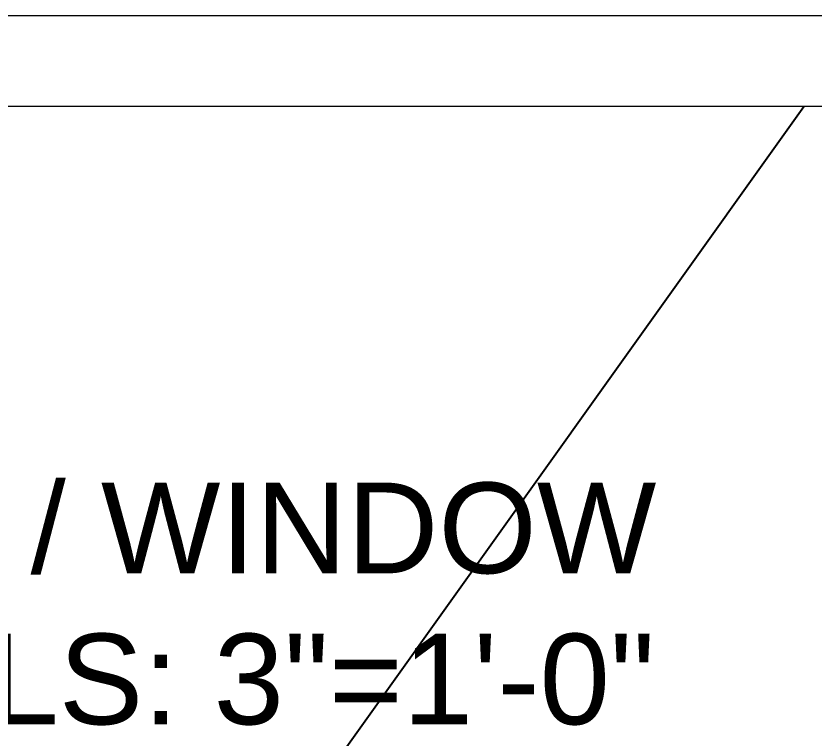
# Model space of a CAD drawing. Header units: inches. Extents: x -4969 to 16721, y 2489 to 24693.
# Drawn here: x 5191.4 to 5402.7, y 3930.6 to 4121.9 of the extents above; entities that cross this region are included whole.
import ezdxf

# ---------------------------------------------------------------- set-up
doc = ezdxf.new("R2010")
doc.units = ezdxf.units.IN
doc.header["$MEASUREMENT"] = 0
doc.layers.get('0').update_dxf_attribs({"lineweight": 5})
doc.layers.add('0-NPLT', color=1, linetype='Continuous', plot=False)
doc.styles.get("Standard").update_dxf_attribs({"font": 'Arial.ttf'})

# ---------------------------------------------------------------- blocks, each defined once
blk = doc.blocks.new('BORDER 11X17')
at = {"layer": '0-NPLT', "lineweight": 9, "ltscale": 0.1}
blk.add_lwpolyline([(29864.74, -10461.77), (29048.74, -10461.77), (29048.74, -10989.77), (29864.74, -10989.77), (29864.74, -10461.77)], dxfattribs=at)
blk.add_lwpolyline([(29792.74, -10473.77), (29078.74, -10473.77), (29078.74, -10977.77), (29792.74, -10977.77)], close=True, dxfattribs=at)

msp = doc.modelspace()

# ---------------------------------------------------------------- linework, layer by layer
at = {"layer": '0-NPLT', "ltscale": 0.25}
msp.add_line((5235.0000785, 3866.8717732), (5400.0000785, 4097.8717732), dxfattribs=at)

# ---------------------------------------------------------------- block references
at = {"ltscale": 0.1, "xscale": 2, "yscale": 2, "zscale": 2}
msp.add_blockref('BORDER 11X17', (-53117.4783869, 25045.4159553), dxfattribs=at)

# ---------------------------------------------------------------- texts
at = {"layer": '0-NPLT', "color": 250, "ltscale": 0.1, "insert": (5085.3509644, 3998.2873082), "char_height": 32, "width": 305.548687919, "attachment_point": 1}
msp.add_mtext('{\\H0.75x;DOOR / WINDOW\\PDETAILS: 3"=1\'-0"}', dxfattribs=at)

doc.saveas('drawing.dxf')
